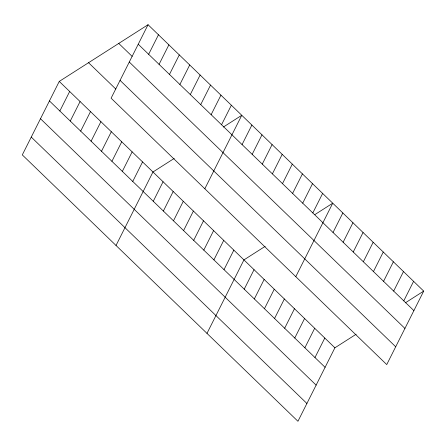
<?xml version="1.0" encoding="UTF-8"?>
<svg xmlns="http://www.w3.org/2000/svg" width="446" height="446" viewBox="0 0 446 446"><rect width="100%" height="100%" fill="white"/><g stroke="black" fill="none" stroke-linecap="round" stroke-linejoin="round"><path stroke-width="0.67" d="M148.055 24.714L111.099 98.192L386.743 364.583L423.7 291.104L148.055 24.714L59.257 81.417L22.3 154.896L297.945 421.286L334.901 347.808L356.159 334.232M59.853 110.998L69.665 91.48M70.267 121.061L80.079 101.543M80.681 131.124L90.493 111.611M91.096 141.187L100.907 121.674M148.652 54.295L158.469 34.782M101.504 151.25L111.322 131.737M159.066 64.358L168.878 44.845M111.918 161.313L121.736 141.8M169.48 74.421L179.292 54.908M122.332 171.375L132.15 151.863M179.894 84.484L189.706 64.971M132.746 181.444L142.558 161.926M190.308 94.546L200.12 75.034M116.021 245.467L152.972 171.989L174.235 158.414M200.717 104.615L210.534 85.097M153.268 201.274L163.08 181.756M211.131 114.678L220.948 95.16M163.375 211.042L173.187 191.524M221.545 124.741L231.363 105.223M173.483 220.809L183.295 201.291M183.59 230.576L193.402 211.058M204.82 188.764L241.771 115.291L223.385 127.032M193.692 240.344L203.51 220.831M242.066 144.571L251.879 125.058M203.8 250.111L213.617 230.599M252.174 154.338L261.986 134.826M213.907 259.879L223.725 240.366M262.281 164.106L272.093 144.593M224.015 269.646L233.832 250.134M272.389 173.873L282.201 154.361M206.983 333.374L243.94 259.901L265.197 246.326M282.496 183.64L292.308 164.128M244.23 289.181L254.047 269.668M292.598 193.408L302.416 173.895M254.337 298.948L264.149 279.436M302.706 203.175L312.523 183.663M264.445 308.716L274.257 289.203M312.813 212.943L322.631 193.43M274.552 318.483L284.364 298.971M295.782 276.671L332.738 203.198L314.926 214.571M284.66 328.25L294.472 308.738M333.028 232.477L342.846 212.965M294.767 338.018L304.579 318.505M343.136 242.245L352.953 222.732M304.874 347.785L314.686 328.273M353.243 252.012L363.055 232.5M314.976 357.553L324.794 338.04M363.351 261.78L373.163 242.267M373.458 271.547L383.27 252.035M383.566 281.315L393.378 261.802M393.673 291.082L403.485 271.569M403.781 300.855L413.593 281.337M405.314 302.845L423.7 291.104M138.238 44.232L413.888 310.622M118.748 43.429L132.139 56.369M129.284 62.039L404.929 328.429M120.058 80.386L395.702 346.776M88.559 62.708L115.832 89.066M59.257 81.417L334.901 347.808M49.439 100.935L325.084 367.32M40.486 118.742L316.13 385.127M31.253 137.089L306.904 403.474"/></g></svg>
